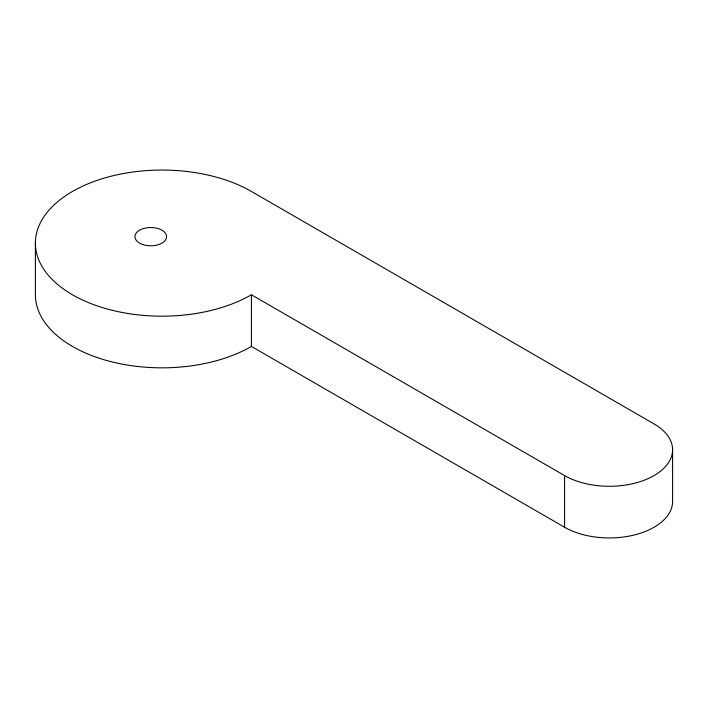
<?xml version="1.0" encoding="UTF-8"?>
<svg xmlns="http://www.w3.org/2000/svg" width="708" height="708" viewBox="0 0 708 708"><rect width="100%" height="100%" fill="white"/><g stroke="black" fill="none" stroke-linecap="round" stroke-linejoin="round"><path stroke-width="1.06" d="M251.42 294.776L564.595 475.581A63.269 36.533 0 0 0 654.068 475.581A63.269 36.533 0 0 0 654.068 423.924L251.42 191.452A126.537 73.057 0 0 0 72.464 191.452A126.537 73.057 0 0 0 72.464 294.776A126.537 73.057 0 0 0 251.42 294.776L251.42 346.433L564.595 527.248A63.269 36.533 0 0 0 633.545 535.16A63.269 36.533 0 0 0 672.6 501.414L672.6 449.757M564.595 475.581L564.595 527.248M35.4 243.118L35.4 294.776A126.537 73.057 0 0 0 113.519 362.275A126.537 73.057 0 0 0 251.42 346.433M142.848 244.57A15.815 9.133 0 0 0 166.575 236.658A15.815 9.133 0 0 0 142.848 228.746A15.815 9.133 0 0 0 142.848 244.57"/></g></svg>
